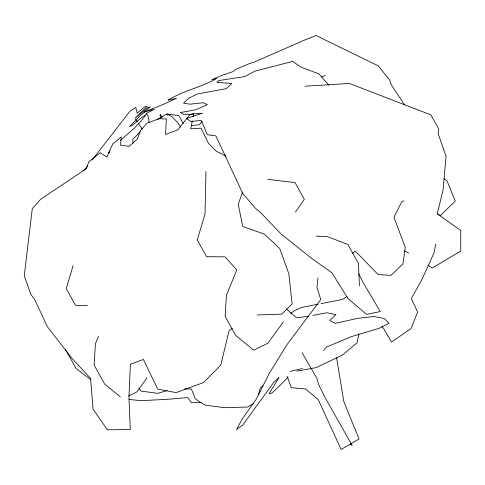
<?xml version="1.0" encoding="UTF-8"?>
<svg xmlns="http://www.w3.org/2000/svg" width="485" height="485" viewBox="0 0 485 485"><rect width="100%" height="100%" fill="white"/><g stroke="black" fill="none" stroke-linecap="round" stroke-linejoin="round"><path stroke-width="0.73" d="M205.973 171.581L205.034 213.976L197.262 239.923L206.555 256.68L225.004 256.856L236.765 269.896L226.416 295.268L225.143 316.396L235.692 335.426L253.691 350.17L267.95 343.192L283.361 321.828M317.996 277.875L316.966 287.575L320.779 299.578L286.999 344.677L269.254 373.341L256.286 399.131L242.397 418.737L236.516 429.467L242.724 425.072L273.455 382.732L279.142 377.269L268.963 393.917L272.188 392.844L284.186 381.307L288.09 376.893M435.712 244.04L434.099 252.776L421.774 279.766L411.328 298.657L417.633 312.091L411.013 328.594L391.462 342.052L383.793 328.757L381.847 326.502M192.333 120.868L190.738 128.889L201.063 128.125L208.423 143.275L216.122 151.084L226.022 156.176M193.2 116.491L193.782 113.575M358.888 333.929L357.063 342.816L342.307 355.166L316.171 367.612L296.844 371.128M258.432 395.032L260.257 388.067L262.979 385.63M73.15 265.513L66.239 288.569L75.533 305.332L87.342 305.441M242.53 192.133L238.232 204.221L242.742 226.477L264.47 234.164L279.7 248.435L288.854 273.825L292.115 304.028L281.688 314.153L257.183 314.983M98.473 336.378L95.393 343.92L94.126 365.047L104.669 384.071L120.347 396.918M295.45 212.036L304.35 199.377L295.062 182.621L267.671 179.371M147.058 377.803L136.928 391.844L128.78 395.827M323.64 350.57L326.229 347.175L351.055 336.748L378.961 328.369L389.097 323.343L384.381 318.584L373.899 316.505L357.748 318.342L335.293 323.368L329.673 320.488L335.953 314.607L326.714 312.77L312.789 315.456M83.79 170.726L87.488 165.961M92.108 160.008L130.022 111.168L135.745 107.367L137.188 113.15L144.669 106.87L147.143 106.433L134.83 118.437L148.046 107.561L150.247 106.924L139.195 116.673L129.695 126.464L132.259 125.445L141.838 117.394L146.1 114.624L141.377 120.704L134.303 128.137L120.359 140.492M110.022 150.877L108.264 153.139L109.477 152.272M202.221 121.474L199.196 124.797L191.169 125.476M140.28 131.835L132.805 139.334L133.029 143.093M352.637 253.503L355.22 251.018L378.021 274.486L390.958 275.419L402.962 263.882L405.236 247.38L393.959 217.238L401.992 201.414L404.126 200.923M290.618 313.401L293.631 311.261L301.221 307.49L318.221 304.186M347.005 296.517L342.61 299.445L321.179 303.61M253.182 403.593L247.762 407.036L224.222 407.673L205.07 405.133L195.303 398.876L191.381 389.025L184.676 388.812M232.315 328.581L229.096 330.564L220.736 365.181L203.603 382.513L176.17 392.614L157.728 389.109L143.396 359.458L130.398 364.241L128.925 397.142L130.277 429.449L107.452 429.831L93.096 409.285L90.592 378.379L71.907 358.318L47.251 326.52L34.514 299.081L31.064 294.813L24.25 275.91L32.289 208.665L40.716 199.196L86.324 168.695L88.803 161.832L100.256 152.684L106.815 157.11L112.726 143.99L121.256 136.928L120.553 145.154L129.083 146.325L137.267 139.231L140.444 130.435L147.088 123.141L159.116 118.698L166.343 119.001L165.543 134.43L177.85 129.883L189.326 115.218L193.145 113.811M157.279 119.643L166.998 113.951L178.868 115.691L183.166 123.445M321.27 76.939L325.502 75.436M167.101 390.589L157.813 393.323L140.941 391.086L138.916 388.17M290.151 371.389L302.434 368.545M308.393 316.305L296.541 317.827L286.338 308.963M305.101 86.209L349.449 83.456L430.898 114.909L438.755 129.077L438.173 133.708L446.073 156.406L443.035 190.15L437.264 213.782L460.75 230.454L460.732 251.072L432.28 268.029L427.825 265.216M201.184 402.429L191.557 402.671L187.58 397.554L167.652 399.325L141.099 400.652L129.125 399.47M316.287 236.177L326.841 236.425L347.915 244.464L358.457 263.494L359.452 285.907M404.817 250.89L408.728 253.164M350.067 444.236L352.158 445.382L324.853 397.185L318.5 384.217L316.826 378.191L302.082 352.753M437.228 213.582L440.313 215.673L455.263 201.081L447.055 180.917L444.054 178.729M90.828 379.797L75.999 368.376L65.457 349.352M328.824 85.245L319.124 73.999L301.064 67.142L292.655 61.389L255.11 71.101L244.731 76.6L218.826 80.546L216.868 82.432L231.83 83.45L226.428 88.664L197.728 93.908L188.847 98.067L183.566 103.159L189.938 104.19L203.166 102.729L207.386 104.693L195.346 109.901L180.353 112.544L184.112 114.715L202.512 113.181L186.482 118.485L190.884 121.529L201.214 120.383L207.368 134.672L215.88 135.891L242.797 193.545L255.91 208.756L260.039 211.975L280.815 233.746L310.958 257.893L331.879 272.776L348.042 298.596L366.551 314.371L380.325 311.54L364.211 284.422L358.621 273.776M135.539 119.274L137.237 121.771M138.51 123.639L142.329 129.252M404.678 105.009L391.225 84.717L389.819 80.231L378.173 65.827L316.056 35.508L304.847 39.964L254.522 61.959L249.193 63.681L235.819 69.355L232.97 71.622L221.881 75.399L211.793 79.655L216.431 78.528C201.148 87.482 183.178 90.574 168.131 100.159L176.437 98.261L164.688 103.826L144.3 112.077L154.272 109.27L145.936 113.623L147.81 115.145L149.107 122.153M180.547 127.143L177.734 122.65L171.975 116.685L166.985 113.957L167.416 115.333M162.142 117.4L160.177 114.23L160.25 117.964M287.223 376.499L291.273 387.679L305.598 389.006L318.263 399.634L341.1 449.492L359.033 438.98L343.81 401.562L336.596 357.694"/></g></svg>
